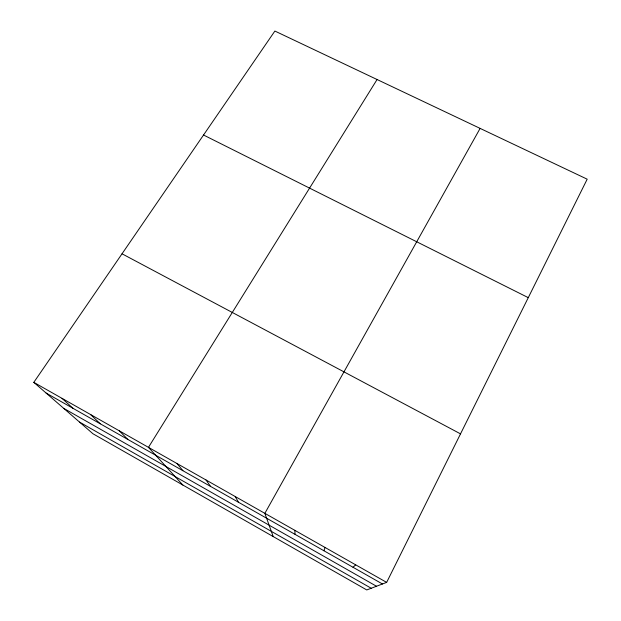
<?xml version="1.0" encoding="UTF-8"?>
<svg xmlns="http://www.w3.org/2000/svg" width="621" height="621" viewBox="0 0 621 621"><rect width="100%" height="100%" fill="white"/><g stroke="black" fill="none" stroke-linecap="round" stroke-linejoin="round"><path stroke-width="0.93" d="M323.906 550.742L325.055 547.474M386.65 582.389L587.194 179.182L274.878 31.05L33.806 382.357L92.971 433.768L366.77 589.95L386.65 582.389L33.806 382.357M480.118 128.392L264.856 513.342L273.209 536.583M377.071 79.519L148.458 447.353L182.869 485.048M353.023 567.268L355.678 564.831M203.533 135.013L528.277 297.645M122.026 253.795L460.518 433.869M46.109 393.054L382.458 583.981M63.746 408.37L376.512 586.247M79.527 422.094L371.226 588.25M61.984 398.333L73.053 408.346M90.487 414.486L100.291 423.809M119.31 430.827L127.817 439.435M177.07 463.577L182.947 470.726M206.009 479.979L210.535 486.39M235.266 496.567L238.425 502.218M294.789 530.311L295.099 534.394"/></g></svg>
